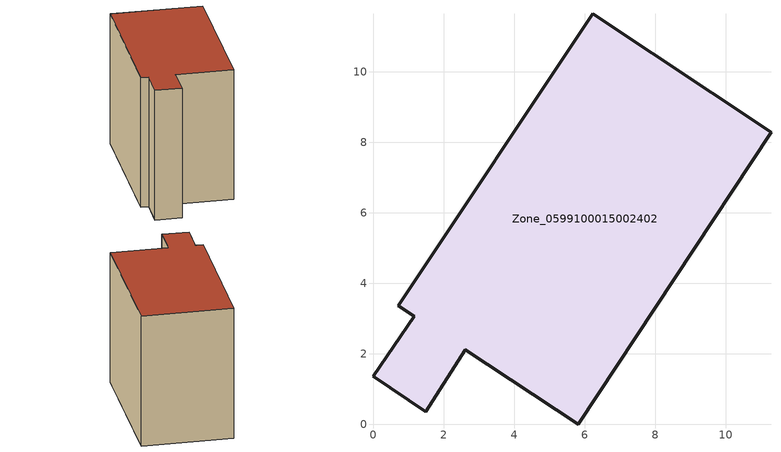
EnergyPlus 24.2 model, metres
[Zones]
Zone_0599100015002402
 floor ground (C_G): 0.71,3.36 6.22,11.65 11.28,8.28 5.81,0 2.61,2.11 1.48,0.36 0,1.36 1.15,3.07 z0.72
 wall outside (C_F): 6.22,11.65 0.71,3.36 1.15,3.07 0,1.36 1.48,0.36 2.61,2.11 5.81,0 11.28,8.28 6.22,11.65 z0.72:9.87
 roof outside (C_R): 5.81,0 11.28,8.28 6.22,11.65 0.71,3.36 1.15,3.07 0,1.36 1.48,0.36 2.61,2.11 z9.87
[BUILDING]
Pand.0599100015002402: North Axis=0; Terrain=City; Loads Convergence Tolerance Value=0.04; Temperature Convergence Tolerance Value=0.4; Solar Distribution=FullExterior; Maximum Number of Warmup Days=25; Minimum Number of Warmup Days=1
[Site:Location]
Rotterdam.The.Hague.AP_ZH_NLD Design_Conditions: Latitude=51.96; Longitude=4.45; Time Zone=1; Elevation=-4.5
[SITE:GROUNDTEMPERATURE:BUILDINGSURFACE]
18, 18, 18, 18, 18, 18, 18, 18, 18, 18, 18, 18
[MATERIAL] Thermal Absorptance=0.9; Solar Absorptance=0.7; Visible Absorptance=0.7
Name | Roughness | Thickness | Conductivity | Density | Specific Heat
G.TI.1975-1991 | MediumSmooth | 0.15 | 0.288461 | 540 | 1210
F.TI.1975-1991 | Rough | 0.3 | 0.230769 | 1920 | 840
R.TI.1975-1991 | MediumRough | 0.2 | 0.153846 | 1500 | 1000
[CONSTRUCTION]
C_G: G.TI.1975-1991
C_F: F.TI.1975-1991
C_R: R.TI.1975-1991
[ZONE]
Zone_0599100015002402: Type=1; Multiplier=1; Ceiling Height=Autocalculate; Volume=Autocalculate; Floor Area=autocalculate; Part of Total Floor Area=Yes
[ZONEINFILTRATION:DESIGNFLOWRATE]
Infil_Zone_0599100015002402: Zone or ZoneList or Space or SpaceList=Zone_0599100015002402; Schedule=AlwaysOn; Design Flow Rate Calculation Method=Flow/Area; Flow Rate per Floor Area=0.003; Constant Term Coefficient=1; Temperature Term Coefficient=0; Velocity Term Coefficient=0; Velocity Squared Term Coefficient=0
[HVACTEMPLATE:ZONE:IDEALLOADSAIRSYSTEM]
Zone_0599100015002402: Maximum Heating Supply Air Temperature=50; Minimum Cooling Supply Air Temperature=13; Maximum Heating Supply Air Humidity Ratio=0.0156; Minimum Cooling Supply Air Humidity Ratio=0.0077; Heating Limit=NoLimit; Cooling Limit=NoLimit; Dehumidification Control Type=ConstantSensibleHeatRatio; Cooling Sensible Heat Ratio=0.7; Dehumidification Setpoint=60; Humidification Control Type=None; Humidification Setpoint=30; Outdoor Air Method=None; Outdoor Air Flow Rate per Person=0.00944; Outdoor Air Flow Rate per Zone Floor Area=0; Outdoor Air Flow Rate per Zone=0; Demand Controlled Ventilation Type=None; Outdoor Air Economizer Type=NoEconomizer; Heat Recovery Type=None; Sensible Heat Recovery Effectiveness=0.7; Latent Heat Recovery Effectiveness=0.65
[ZONECONTROL:THERMOSTAT]
ThermostatControl_Zone_0599100015002402: Zone or ZoneList=Zone_0599100015002402; Control Type Schedule=DualSetpointControlType; Control 1=Thermostat_Zone_0599100015002402; Temperature Difference Between Cutout And Setpoint=0
[THERMOSTATSETPOINT:DUALSETPOINT]
Thermostat_Zone_0599100015002402: Heating Setpoint Temperature Schedule=HeatingSetpoint_Zone_0599100015002402; Cooling Setpoint Temperature Schedule=CoolingSetpoint_Zone_0599100015002402
[SCHEDULE:COMPACT]
HeatingSetpoint_Zone_0599100015002402: Through: 12/31, For: AllDays, Until: 24:00, 21
CoolingSetpoint_Zone_0599100015002402: Through: 12/31, For: AllDays, Until: 24:00, 24
DualSetpointControlType: Through: 12/31, For: AllDays, Until: 24:00, 4
AlwaysOn: Through: 12/31, For: AllDays, Until: 24:00, 1
